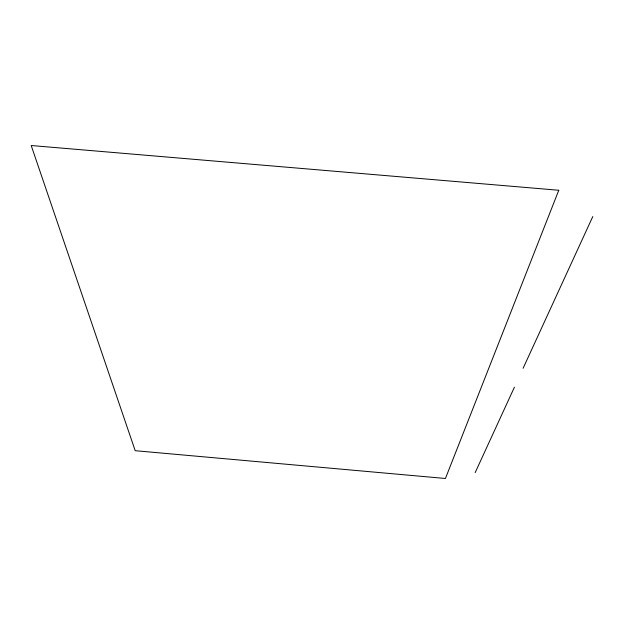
<?xml version="1.0" encoding="UTF-8"?>
<svg xmlns="http://www.w3.org/2000/svg" width="624" height="624" viewBox="0 0 624 624"><rect width="100%" height="100%" fill="white"/><g stroke="black" fill="none" stroke-linecap="round" stroke-linejoin="round"><path stroke-width="0.94" d="M475.168 472.633L514.426 387.176M523.091 368.308L592.8 216.544M558.776 190.265L445.427 478.483L135.197 450.7L31.2 145.517L558.776 190.265"/></g></svg>
